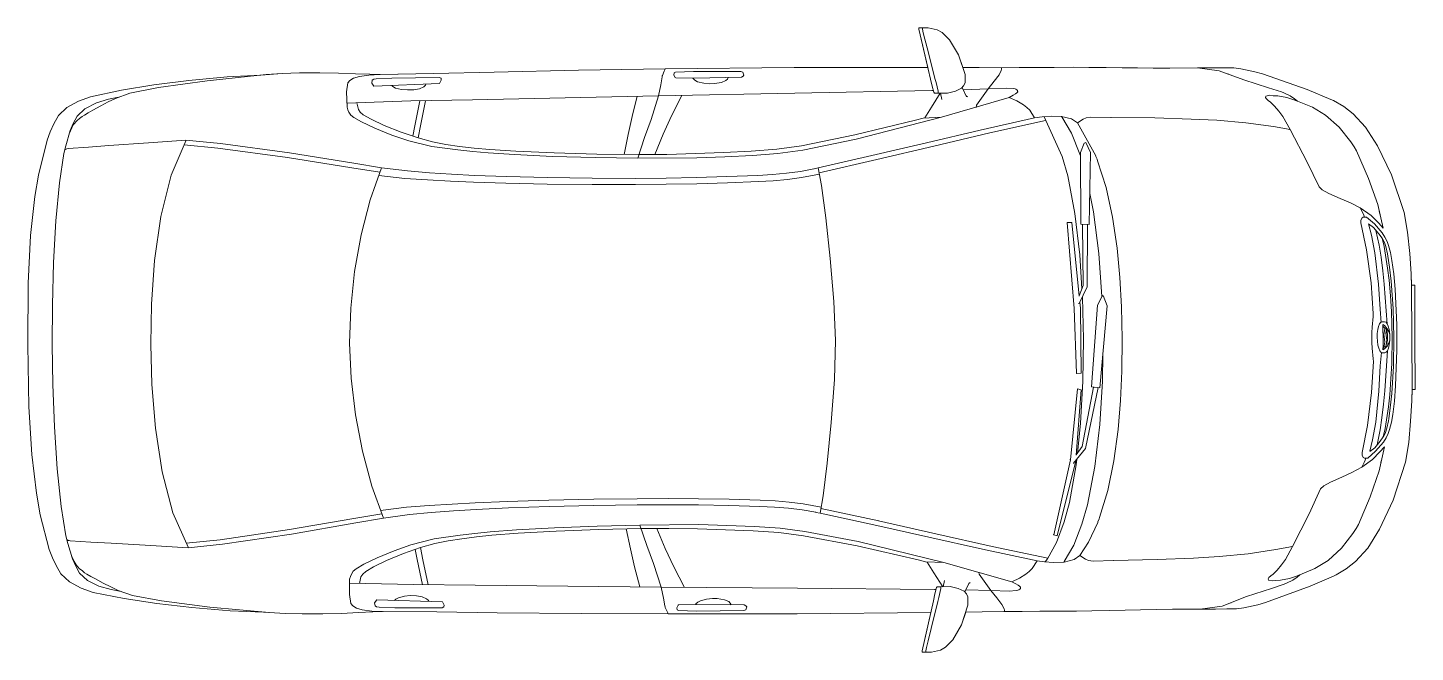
# Model space of a CAD drawing. Header units: millimetres. Extents: x 15176 to 113240, y 14038 to 107702.
# Drawn here: x 15988 to 20364, y 65998 to 67966 of the extents above; entities that cross this region are included whole.
import ezdxf

# ---------------------------------------------------------------- set-up
doc = ezdxf.new("R2010")
doc.units = ezdxf.units.MM

# ---------------------------------------------------------------- blocks, each defined once
blk = doc.blocks.new('car1')
at = {"color": 0, "linetype": 'Continuous', "lineweight": 0}
for p, q in [((2.4459, 3.3701), (2.3711, 3.3401)), ((2.4543, 3.3733), (2.4459, 3.3701)), ((2.4543, 3.3733), (2.4906, 3.383)), ((2.4906, 3.383), (2.5275, 3.3878)), ((2.5275, 3.3878), (2.5848, 3.3853)), ((2.5848, 3.3853), (2.6534, 3.3693)), ((2.3711, 3.3401), (2.2359, 3.2763)), ((2.5262, 3.3264), (2.4693, 3.3231)), ((2.5845, 3.3195), (2.5262, 3.3264)), ((2.6534, 3.3693), (2.7486, 3.3361)), ((2.8609, 3.2791), (2.7486, 3.3361)), ((2.3468, 3.2883), (2.3257, 3.2807)), ((2.3433, 3.2768), (2.3607, 3.2857)), ((2.3634, 3.2911), (2.3468, 3.2883)), ((2.3607, 3.2857), (2.3744, 3.2924)), ((2.3744, 3.2924), (2.3634, 3.2911)), ((2.4219, 3.3117), (2.3744, 3.2924)), ((2.4693, 3.3231), (2.4219, 3.3117)), ((2.5845, 3.3195), (2.6036, 3.3156)), ((2.6036, 3.3156), (2.6166, 3.3119)), ((2.6166, 3.3119), (2.7055, 3.2769)), ((2.1581, 3.2254), (2.176, 3.2395)), ((2.2143, 3.2641), (2.176, 3.2395)), ((2.2075, 3.2207), (2.2807, 3.2583)), ((2.2359, 3.2763), (2.2143, 3.2641)), ((2.3181, 3.2772), (2.2807, 3.2583)), ((2.2929, 3.2336), (2.2989, 3.2432)), ((2.2989, 3.2432), (2.3084, 3.251)), ((2.3084, 3.251), (2.319, 3.2603)), ((2.3257, 3.2807), (2.3181, 3.2772)), ((2.319, 3.2603), (2.3433, 3.2768)), ((2.7055, 3.2769), (2.7833, 3.239)), ((2.8485, 3.1976), (2.7833, 3.239)), ((2.9125, 3.2429), (2.8609, 3.2791)), ((2.9644, 3.1997), (2.9125, 3.2429)), ((2.1104, 3.1786), (2.1358, 3.2038)), ((2.132, 3.1869), (2.2075, 3.2207)), ((2.1358, 3.2038), (2.1581, 3.2254)), ((2.1586, 3.1988), (2.1593, 3.1995)), ((2.295, 3.2298), (2.2929, 3.2336)), ((2.2989, 3.2283), (2.295, 3.2298)), ((2.3071, 3.229), (2.2989, 3.2283)), ((2.3165, 3.2302), (2.3071, 3.229)), ((2.3345, 3.2301), (2.3165, 3.2302)), ((2.3556, 3.2286), (2.3345, 3.2301)), ((2.3764, 3.2255), (2.3556, 3.2286)), ((2.4218, 3.2127), (2.3764, 3.2255)), ((2.3777, 3.1821), (2.4218, 3.2127)), ((2.4218, 3.2127), (2.4197, 3.2112)), ((2.5318, 3.1775), (2.4218, 3.2127)), ((2.7936, 3.1993), (2.7524, 3.1923)), ((2.8275, 3.1989), (2.7936, 3.1993)), ((2.8026, 3.2268), (2.8059, 3.2249)), ((2.8059, 3.2249), (2.8098, 3.2222)), ((2.8485, 3.1976), (2.8275, 3.1989)), ((3.0122, 3.1573), (2.9644, 3.1997)), ((2.0767, 3.1448), (2.132, 3.1869)), ((2.0767, 3.1448), (2.1104, 3.1786)), ((2.3068, 3.1293), (2.3777, 3.1822)), ((2.6131, 3.148), (2.5318, 3.1775)), ((2.6501, 3.155), (2.6263, 3.1487)), ((2.6859, 3.1694), (2.6501, 3.155)), ((2.7187, 3.1822), (2.6859, 3.1694)), ((2.7524, 3.1923), (2.7187, 3.1822)), ((2.7687, 3.1873), (2.7524, 3.1923)), ((2.7763, 3.1846), (2.7687, 3.1873)), ((2.7822, 3.1813), (2.7763, 3.1846)), ((2.7791, 3.1782), (2.7781, 3.174)), ((2.7781, 3.174), (2.7805, 3.1668)), ((2.7864, 3.1853), (2.7791, 3.1782)), ((2.7805, 3.1668), (2.7863, 3.1607)), ((2.7863, 3.1607), (2.8588, 3.1127)), ((2.8195, 3.1878), (2.7864, 3.1853)), ((2.8252, 3.1782), (2.8062, 3.1754)), ((2.8377, 3.1563), (2.8062, 3.1752)), ((2.8194, 3.1878), (2.8566, 3.1853)), ((2.8517, 3.1754), (2.8252, 3.1782)), ((2.8772, 3.1504), (2.837, 3.1769)), ((2.8843, 3.1243), (2.8377, 3.1563)), ((2.8517, 3.1754), (2.8683, 3.1735)), ((2.8566, 3.1853), (2.8725, 3.1815)), ((2.8913, 3.1586), (2.8683, 3.1735)), ((2.8688, 3.1733), (2.8833, 3.1683)), ((2.8725, 3.1815), (2.887, 3.1765)), ((2.8833, 3.1683), (2.8956, 3.1626)), ((2.887, 3.1765), (2.8993, 3.1709)), ((2.9468, 3.1183), (2.8913, 3.1586)), ((2.8956, 3.1626), (2.9154, 3.1498)), ((2.8993, 3.1709), (2.9189, 3.1593)), ((2.9189, 3.1593), (2.9395, 3.1453)), ((3.0417, 3.1295), (3.0122, 3.1573)), ((2.0151, 3.0829), (2.0767, 3.1448)), ((2.2363, 3.0706), (2.3068, 3.1293)), ((2.3068, 3.1293), (2.2364, 3.0706)), ((2.6263, 3.1487), (2.6131, 3.148)), ((2.8588, 3.1127), (2.9421, 3.0486)), ((2.9081, 3.128), (2.8772, 3.1504)), ((2.9615, 3.0621), (2.8843, 3.1243)), ((2.9423, 3.1015), (2.9081, 3.128)), ((2.9208, 3.1462), (2.9154, 3.1498)), ((2.9208, 3.1462), (2.9491, 3.1245)), ((2.9395, 3.1453), (2.9733, 3.1195)), ((2.9768, 3.0944), (2.9468, 3.1183)), ((2.9837, 3.0964), (2.9491, 3.1245)), ((2.9733, 3.1195), (3.0103, 3.0876)), ((3.0451, 3.1396), (3.0383, 3.1329)), ((3.0383, 3.1329), (3.155, 3.0162)), ((3.0454, 3.1399), (3.0384, 3.1328)), ((3.1615, 3.0238), (3.0454, 3.1399)), ((1.9779, 3.0465), (2.0151, 3.0829)), ((2.1759, 3.0162), (2.2364, 3.0706)), ((2.9754, 3.0747), (2.9423, 3.1015)), ((3.0704, 2.9915), (2.9754, 3.0747)), ((3.0149, 3.0622), (2.9768, 3.0944)), ((2.9837, 3.0964), (3.0489, 3.0397)), ((3.0928, 3.0117), (3.0103, 3.0876)), ((1.9424, 3.0118), (1.9779, 3.0465)), ((1.9779, 3.0465), (1.9425, 3.0118)), ((2.9421, 3.0486), (3.0151, 2.9847)), ((3.0211, 3.009), (2.9615, 3.0621)), ((3.0512, 3.0298), (3.0149, 3.0622)), ((3.1142, 2.9765), (3.0489, 3.0397)), ((3.1108, 2.9731), (3.0512, 3.0298)), ((3.0801, 3.0236), (3.0805, 3.0231)), ((3.1615, 3.0238), (3.2776, 2.9078)), ((1.8719, 2.9435), (1.9079, 2.9781)), ((1.9079, 2.9781), (1.9424, 3.0118)), ((1.9425, 3.0118), (1.9079, 2.9781)), ((2.0925, 2.9384), (2.1759, 3.0162)), ((3.0151, 2.9847), (3.0213, 2.9777)), ((3.0531, 2.9821), (3.0211, 3.009)), ((3.0213, 2.9777), (3.0427, 2.9516)), ((3.0542, 2.985), (3.0525, 2.9807)), ((3.0525, 2.9807), (3.0534, 2.9745)), ((3.0542, 2.985), (3.06, 2.9907)), ((3.0642, 2.9924), (3.06, 2.9907)), ((3.0622, 2.9799), (3.0683, 2.9814)), ((3.0733, 2.9694), (3.0622, 2.9799)), ((3.0704, 2.9915), (3.0642, 2.9924)), ((3.0734, 2.9762), (3.0658, 2.9765)), ((3.0683, 2.9814), (3.0815, 2.9807)), ((3.0782, 2.9883), (3.0704, 2.9915)), ((3.0761, 2.9794), (3.0732, 2.9766)), ((3.0732, 2.9766), (3.0745, 2.9739)), ((3.0761, 2.9794), (3.0929, 2.9666)), ((3.0782, 2.9883), (3.0871, 2.9829)), ((3.0815, 2.9807), (3.0908, 2.9781)), ((3.0852, 2.9771), (3.0837, 2.9739)), ((3.0908, 2.9781), (3.0852, 2.9771)), ((3.0871, 2.9829), (3.0994, 2.9731)), ((3.0908, 2.9781), (3.0994, 2.9731)), ((3.1209, 2.9832), (3.0928, 3.0117)), ((3.1142, 2.9765), (3.1774, 2.9113)), ((3.1208, 2.9832), (3.1493, 2.9551)), ((3.2705, 2.9007), (3.1539, 3.0173)), ((1.8325, 2.9055), (1.8719, 2.9435)), ((1.9933, 2.8427), (2.0925, 2.9384)), ((3.0427, 2.9516), (3.0543, 2.9393)), ((3.0534, 2.9745), (3.0566, 2.9667)), ((3.0543, 2.9393), (3.0662, 2.9274)), ((3.0566, 2.9667), (3.062, 2.9578)), ((3.062, 2.9578), (3.0693, 2.9482)), ((3.0693, 2.9482), (3.0777, 2.939)), ((3.0908, 2.952), (3.0733, 2.9694)), ((3.0745, 2.9739), (3.0842, 2.9663)), ((3.0777, 2.939), (3.087, 2.9306)), ((3.0824, 2.9745), (3.0948, 2.9679)), ((3.0842, 2.9663), (3.0983, 2.9476)), ((3.0886, 2.9725), (3.0847, 2.9733)), ((3.0948, 2.9679), (3.0886, 2.9725)), ((3.1081, 2.9346), (3.0908, 2.952)), ((3.0929, 2.9666), (3.1063, 2.9491)), ((3.0948, 2.9679), (3.0948, 2.9679)), ((3.101, 2.9622), (3.0948, 2.9679)), ((3.0983, 2.9476), (3.1135, 2.9376)), ((3.0994, 2.9731), (3.1119, 2.9607)), ((3.1066, 2.956), (3.101, 2.9622)), ((3.1063, 2.9491), (3.1148, 2.9432)), ((3.1066, 2.956), (3.1066, 2.956)), ((3.1066, 2.956), (3.1128, 2.9445)), ((3.1113, 2.9498), (3.1066, 2.956)), ((3.1186, 2.9235), (3.1081, 2.9346)), ((3.1108, 2.9731), (3.1675, 2.9135)), ((3.1121, 2.9459), (3.1113, 2.9498)), ((3.1119, 2.9607), (3.1168, 2.9521)), ((3.1119, 2.9607), (3.1217, 2.9484)), ((3.1126, 2.9449), (3.1158, 2.9465)), ((3.1163, 2.9404), (3.1135, 2.9376)), ((3.1148, 2.9432), (3.1163, 2.9404)), ((3.1152, 2.9271), (3.1149, 2.939)), ((3.1158, 2.9465), (3.1168, 2.9521)), ((3.1168, 2.9521), (3.1194, 2.9427)), ((3.1194, 2.9427), (3.1202, 2.9296)), ((3.1217, 2.9484), (3.127, 2.9395)), ((3.1303, 2.9317), (3.127, 2.9395)), ((3.1292, 2.9328), (3.2123, 2.8377)), ((3.1493, 2.9551), (3.2253, 2.8726)), ((3.1612, 2.9424), (3.1608, 2.9429)), ((1.7974, 2.8712), (1.8325, 2.9055)), ((3.0769, 2.9167), (3.0651, 2.9285)), ((3.0893, 2.905), (3.0769, 2.9167)), ((3.087, 2.9306), (3.0965, 2.9233)), ((3.1154, 2.8836), (3.0893, 2.905)), ((3.0965, 2.9233), (3.1054, 2.9179)), ((3.1054, 2.9179), (3.1132, 2.9146)), ((3.1128, 2.9148), (3.1129, 2.9147)), ((3.1132, 2.9146), (3.1195, 2.9138)), ((3.1202, 2.9296), (3.1186, 2.9235)), ((3.1195, 2.9138), (3.1237, 2.9155)), ((3.1198, 2.9154), (3.1467, 2.8834)), ((3.1294, 2.9212), (3.1237, 2.9155)), ((3.1294, 2.9212), (3.1312, 2.9255)), ((3.1312, 2.9255), (3.1303, 2.9317)), ((3.1304, 2.931), (3.1307, 2.931)), ((3.1675, 2.9135), (3.1998, 2.8772)), ((3.234, 2.846), (3.1774, 2.9113)), ((3.2671, 2.9041), (3.2949, 2.8746)), ((3.2776, 2.9078), (3.2704, 2.9007)), ((3.2772, 2.9074), (3.2705, 2.9007)), ((1.7974, 2.8712), (1.7543, 2.8279)), ((3.1224, 2.8774), (3.1154, 2.8836)), ((3.1863, 2.8044), (3.1224, 2.8774)), ((3.1467, 2.8834), (3.1998, 2.8239)), ((3.1998, 2.8772), (3.2321, 2.8392)), ((3.2571, 2.8356), (3.2253, 2.8726)), ((3.234, 2.846), (3.2621, 2.8114)), ((3.2949, 2.8746), (3.3373, 2.8267)), ((1.7543, 2.8279), (1.7163, 2.79)), ((1.9462, 2.7981), (1.9933, 2.8428)), ((1.9923, 2.8418), (1.9933, 2.8427)), ((1.9933, 2.8428), (1.9933, 2.8428)), ((3.2503, 2.7211), (3.1863, 2.8044)), ((3.1998, 2.8239), (3.262, 2.7467)), ((3.2123, 2.8377), (3.2392, 2.8047)), ((3.2321, 2.8392), (3.256, 2.8092)), ((3.2392, 2.8047), (3.2656, 2.7705)), ((3.256, 2.8092), (3.2963, 2.7537)), ((3.283, 2.8018), (3.2571, 2.8356)), ((3.2838, 2.7831), (3.2621, 2.8114)), ((3.2969, 2.7813), (3.283, 2.8018)), ((3.3373, 2.8267), (3.3805, 2.7748)), ((1.7163, 2.79), (1.6769, 2.7506)), ((1.9294, 2.7558), (1.9339, 2.7765)), ((1.9339, 2.7765), (1.9379, 2.7866)), ((1.9379, 2.7866), (1.9462, 2.7981)), ((3.2656, 2.7705), (3.288, 2.7395)), ((3.2838, 2.7831), (3.2875, 2.7778)), ((3.3003, 2.7579), (3.2875, 2.7778)), ((3.3085, 2.7616), (3.2969, 2.7813)), ((3.306, 2.7457), (3.3003, 2.7579)), ((3.3142, 2.7494), (3.3085, 2.7616)), ((3.3805, 2.7748), (3.4168, 2.7232)), ((1.6769, 2.7506), (1.6362, 2.7098)), ((1.8558, 2.712), (1.8798, 2.7349)), ((1.8816, 2.7345), (1.8796, 2.7347)), ((1.8798, 2.7349), (1.9077, 2.7518)), ((1.9391, 2.7196), (1.8816, 2.7345)), ((1.9294, 2.7558), (1.9077, 2.7518)), ((1.9077, 2.7518), (1.9077, 2.7518)), ((1.9294, 2.7558), (1.9294, 2.7558)), ((1.9294, 2.7558), (1.9787, 2.7459)), ((2.0042, 2.6913), (1.9391, 2.7196)), ((1.9787, 2.7459), (2.0435, 2.7224)), ((2.0435, 2.7224), (2.0452, 2.7217)), ((2.0452, 2.7217), (2.0541, 2.7178)), ((2.0541, 2.7178), (2.0586, 2.7157)), ((2.0586, 2.7157), (2.1371, 2.6741)), ((3.2984, 2.6486), (3.2503, 2.7211)), ((3.262, 2.7467), (3.2939, 2.7)), ((3.288, 2.7395), (3.3146, 2.6993)), ((3.2963, 2.7537), (3.3112, 2.7306)), ((3.3109, 2.7311), (3.306, 2.7457)), ((3.313, 2.714), (3.3112, 2.7306)), ((3.313, 2.714), (3.3158, 2.6876)), ((3.3191, 2.7349), (3.3142, 2.7494)), ((3.323, 2.719), (3.3191, 2.7349)), ((3.3255, 2.6818), (3.323, 2.719)), ((3.4168, 2.7232), (3.4738, 2.611)), ((1.5867, 2.6617), (1.6362, 2.7098)), ((1.6373, 2.7103), (1.6362, 2.7098)), ((1.6384, 2.7099), (1.6373, 2.7103)), ((1.6406, 2.7079), (1.6384, 2.7099)), ((1.6424, 2.7037), (1.6406, 2.7079)), ((1.6473, 2.6893), (1.6424, 2.7037)), ((1.6507, 2.664), (1.6473, 2.6893)), ((1.6539, 2.6342), (1.6935, 2.6761)), ((1.6935, 2.6761), (1.7096, 2.6906)), ((1.7096, 2.6906), (1.7141, 2.6937)), ((1.7141, 2.6937), (1.7173, 2.6947)), ((1.7173, 2.6947), (1.721, 2.6955)), ((1.7241, 2.6752), (1.7197, 2.6611)), ((1.7197, 2.6611), (1.7449, 2.671)), ((1.7241, 2.6953), (1.721, 2.6955)), ((1.7233, 2.6953), (1.7241, 2.6953)), ((1.7266, 2.6928), (1.7241, 2.6953)), ((1.7241, 2.6953), (1.7258, 2.6936)), ((1.7267, 2.6836), (1.7241, 2.6752)), ((1.7275, 2.6885), (1.7266, 2.6928)), ((1.7275, 2.6885), (1.7267, 2.6836)), ((1.7279, 2.5235), (1.8227, 2.6716)), ((1.7449, 2.671), (1.768, 2.6764)), ((1.7551, 2.5388), (1.8522, 2.6898)), ((1.768, 2.6764), (1.7815, 2.6778)), ((1.7815, 2.6778), (1.7949, 2.6783)), ((1.7949, 2.6783), (1.8227, 2.6716)), ((1.8227, 2.6716), (1.837, 2.6904)), ((1.8227, 2.6716), (1.8227, 2.6716)), ((1.837, 2.6904), (1.8558, 2.712)), ((1.8502, 2.6903), (1.8382, 2.6918)), ((1.9069, 2.6742), (1.8502, 2.6903)), ((1.9699, 2.646), (1.9069, 2.6742)), ((2.0602, 2.6602), (2.0042, 2.6913)), ((2.1371, 2.6741), (2.2168, 2.6223)), ((3.2939, 2.7), (3.3128, 2.6685)), ((3.3158, 2.6876), (3.3131, 2.6685)), ((3.3255, 2.6818), (3.323, 2.6487)), ((3.3353, 2.7108), (3.3366, 2.6899)), ((3.3353, 2.7108), (3.3767, 2.6457)), ((3.3366, 2.6899), (3.337, 2.6559)), ((3.3625, 2.6682), (3.3599, 2.6721)), ((1.3839, 2.6374), (1.3716, 2.6244)), ((1.4091, 2.653), (1.3839, 2.6374)), ((1.4263, 2.6578), (1.4091, 2.653)), ((1.459, 2.6578), (1.4263, 2.6578)), ((1.5121, 2.6439), (1.459, 2.6578)), ((1.5706, 2.6147), (1.5121, 2.6439)), ((1.5867, 2.6617), (1.5498, 2.6251)), ((1.5998, 2.5761), (1.6539, 2.6342)), ((1.6124, 2.467), (1.7197, 2.6611)), ((1.6539, 2.6342), (1.6507, 2.664)), ((1.6646, 2.5713), (1.6539, 2.6342)), ((1.9175, 2.6513), (1.9178, 2.6519)), ((1.9175, 2.6513), (1.9186, 2.6506)), ((1.9235, 2.6618), (1.9178, 2.6519)), ((1.9178, 2.6519), (2.1234, 2.5224)), ((2.1328, 2.5369), (1.9235, 2.6618)), ((2.0256, 2.6152), (1.9699, 2.646)), ((2.1624, 2.5919), (2.0602, 2.6602)), ((3.3045, 2.6429), (3.2984, 2.6486)), ((3.3117, 2.6405), (3.3045, 2.6429)), ((3.3159, 2.6414), (3.3117, 2.6405)), ((3.323, 2.6487), (3.3159, 2.6414)), ((3.3189, 2.6445), (3.3223, 2.6387)), ((3.3223, 2.6387), (3.3249, 2.631)), ((3.3249, 2.631), (3.33, 2.6147)), ((3.337, 2.6559), (3.33, 2.6147)), ((3.3644, 2.6649), (3.3625, 2.6682)), ((3.4146, 2.5678), (3.3767, 2.6457)), ((1.3635, 2.6163), (1.3716, 2.6244)), ((1.3663, 2.6134), (1.3635, 2.6163)), ((1.3663, 2.6134), (1.5033, 2.5278)), ((1.3716, 2.6244), (1.3742, 2.6217)), ((1.3742, 2.6217), (1.3838, 2.6155)), ((1.3838, 2.6155), (1.4019, 2.6052)), ((1.4019, 2.6052), (1.4362, 2.5845)), ((1.4362, 2.5845), (1.5119, 2.5392)), ((1.5891, 2.5961), (1.5706, 2.6147)), ((1.5925, 2.586), (1.5891, 2.5961)), ((1.5928, 2.5756), (1.5925, 2.586)), ((2.1249, 2.5469), (2.0256, 2.6152)), ((2.2672, 2.5101), (2.1624, 2.5919)), ((2.2168, 2.6223), (2.2962, 2.5625)), ((3.33, 2.6147), (3.3199, 2.581)), ((3.507, 2.5157), (3.4738, 2.611)), ((1.4717, 2.5475), (1.1718, 2.2509)), ((1.5119, 2.5392), (1.5233, 2.5324)), ((1.5721, 2.5337), (1.586, 2.5557)), ((1.586, 2.5557), (1.5928, 2.5756)), ((1.6232, 2.5681), (1.5927, 2.5786)), ((1.626, 2.5701), (1.6205, 2.569)), ((1.6586, 2.3849), (1.7551, 2.5388)), ((1.6646, 2.5713), (1.6685, 2.5659)), ((2.1389, 2.5357), (2.1249, 2.5469)), ((2.2962, 2.5625), (2.3671, 2.5033)), ((3.307, 2.5482), (3.2927, 2.5124)), ((3.3199, 2.581), (3.307, 2.5482)), ((3.4495, 2.4789), (3.4146, 2.5678)), ((1.2297, 2.1952), (1.531, 2.505)), ((1.5033, 2.5278), (1.5223, 2.5161)), ((1.5223, 2.5161), (1.5399, 2.5057)), ((1.5233, 2.5324), (1.547, 2.5173)), ((1.531, 2.505), (1.5347, 2.5087)), ((1.5399, 2.5057), (1.5432, 2.505)), ((1.5432, 2.505), (1.5513, 2.5131)), ((1.547, 2.5173), (1.5513, 2.5131)), ((1.5513, 2.5131), (1.5721, 2.5337)), ((1.5673, 2.4671), (1.5556, 2.5174)), ((1.5733, 2.5072), (1.557, 2.5188)), ((1.6355, 2.3766), (1.7279, 2.5235)), ((2.1222, 2.5372), (2.1219, 2.5367)), ((2.1222, 2.5372), (2.1817, 2.5319)), ((2.1222, 2.5205), (2.1234, 2.5224)), ((2.1234, 2.5224), (2.2975, 2.3816)), ((2.1324, 2.5363), (2.1328, 2.5369)), ((2.1337, 2.5362), (2.1328, 2.5369)), ((2.3032, 2.3915), (2.1461, 2.5256)), ((2.1469, 2.5249), (2.1784, 2.5196)), ((2.2268, 2.4654), (2.1539, 2.5237)), ((2.1784, 2.5196), (2.3369, 2.4131)), ((2.1817, 2.5319), (2.3466, 2.425)), ((2.3698, 2.4205), (2.2672, 2.5101)), ((2.3671, 2.5033), (2.4358, 2.4412)), ((3.2927, 2.5124), (3.2864, 2.4886)), ((3.523, 2.4471), (3.507, 2.5157)), ((1.6124, 2.467), (1.4694, 2.2281)), ((1.5765, 2.4282), (1.5673, 2.4671)), ((1.6124, 2.467), (1.5731, 2.4238)), ((2.3272, 2.3762), (2.2268, 2.4654)), ((3.2864, 2.4886), (3.2857, 2.4755)), ((3.2857, 2.4755), (3.3151, 2.3942)), ((3.4532, 2.4659), (3.4495, 2.4789)), ((3.4572, 2.4468), (3.4532, 2.4659)), ((1.5731, 2.4238), (1.5608, 2.403)), ((1.5768, 2.4279), (1.5765, 2.4282)), ((2.3497, 2.4287), (2.3333, 2.4087)), ((2.3333, 2.4087), (2.5294, 2.2405)), ((2.3497, 2.4287), (2.5493, 2.2642)), ((2.4324, 2.3606), (2.3698, 2.4205)), ((2.4358, 2.4412), (2.5085, 2.3708)), ((3.4572, 2.4468), (3.4641, 2.3885)), ((3.5254, 2.3898), (3.523, 2.4471)), ((1.5608, 2.403), (1.4569, 2.235)), ((1.541, 2.2261), (1.6355, 2.3766)), ((1.5608, 2.2282), (1.6587, 2.3849)), ((2.2975, 2.3816), (2.3032, 2.3915)), ((2.4222, 2.2845), (2.3272, 2.3762)), ((2.5085, 2.3708), (2.5789, 2.2981)), ((3.3151, 2.3942), (3.3503, 2.2841)), ((3.4641, 2.3885), (3.4607, 2.3317)), ((3.5206, 2.3529), (3.5254, 2.3898)), ((2.3302, 2.3444), (2.3307, 2.3452)), ((2.3302, 2.3444), (2.4697, 2.1957)), ((2.3412, 2.3552), (2.3307, 2.3452)), ((2.4849, 2.2094), (2.3412, 2.3552)), ((3.4607, 2.3317), (3.4494, 2.2842)), ((3.511, 2.3166), (3.5206, 2.3529)), ((2.5138, 2.1895), (2.4222, 2.2845)), ((2.5789, 2.2981), (2.641, 2.2294)), ((3.3198, 2.24), (3.3503, 2.2841)), ((3.3503, 2.2841), (3.3488, 2.2821)), ((3.3503, 2.2841), (3.3632, 2.2387)), ((3.4494, 2.2842), (3.43, 2.2368)), ((3.5077, 2.3082), (3.4778, 2.2334)), ((3.511, 2.3166), (3.5077, 2.3082)), ((1.1718, 2.2509), (0.8859, 1.9624)), ((1.4569, 2.235), (1.3614, 2.0925)), ((2.5294, 2.2405), (2.5604, 2.231)), ((2.5493, 2.2642), (2.5635, 2.232)), ((2.6477, 2.1295), (2.5586, 2.2316)), ((2.5604, 2.231), (2.5635, 2.232)), ((3.267, 2.1691), (3.3198, 2.24)), ((3.3632, 2.2387), (3.3663, 2.218)), ((3.4778, 2.2334), (3.414, 2.0982)), ((3.4234, 2.223), (3.43, 2.2368)), ((3.43, 2.2368), (3.4287, 2.2257)), ((0.9306, 1.8875), (1.2297, 2.1952)), ((1.4694, 2.2281), (1.3738, 2.0856)), ((1.4483, 2.08), (1.541, 2.2261)), ((1.461, 2.071), (1.5608, 2.2283)), ((2.4697, 2.1957), (2.6474, 1.9898)), ((2.4974, 2.1943), (2.4849, 2.2094)), ((2.4928, 2.1959), (2.4914, 2.1947)), ((2.4928, 2.1959), (2.5478, 2.1767)), ((2.5151, 2.1881), (2.5138, 2.1895)), ((2.641, 2.2294), (2.7002, 2.1585)), ((3.3663, 2.218), (3.3678, 2.1968)), ((3.3678, 2.1968), (3.3679, 2.1788)), ((3.3979, 2.1813), (3.4144, 2.2057)), ((3.4144, 2.2057), (3.4234, 2.223)), ((3.4184, 2.188), (3.4149, 2.1805)), ((3.426, 2.2091), (3.4184, 2.188)), ((3.4287, 2.2257), (3.426, 2.2091)), ((2.6579, 1.9998), (2.5094, 2.1797)), ((2.51, 2.179), (2.5416, 2.1652)), ((2.6031, 2.0891), (2.5316, 2.1696)), ((2.5416, 2.1652), (2.6776, 2.0284)), ((2.5478, 2.1767), (2.6881, 2.0398)), ((2.7002, 2.1585), (2.76, 2.0791)), ((3.2082, 2.0987), (3.267, 2.1691)), ((3.267, 2.1691), (3.2082, 2.0987)), ((3.3666, 2.1695), (3.366, 2.1612)), ((3.366, 2.1612), (3.3674, 2.1574)), ((3.3679, 2.1788), (3.3666, 2.1695)), ((3.3674, 2.1574), (3.3712, 2.1553)), ((3.3712, 2.1553), (3.3808, 2.1612)), ((3.3808, 2.1612), (3.3886, 2.1708)), ((3.3886, 2.1708), (3.3979, 2.1813)), ((3.4149, 2.1805), (3.3959, 2.143)), ((0.9547, 2.0194), (1.0612, 2.1241)), ((0.9705, 2.0054), (1.0746, 2.1128)), ((1.0612, 2.1241), (1.0673, 2.1271)), ((1.0673, 2.1271), (1.076, 2.1223)), ((1.0746, 2.1128), (1.0763, 2.1188)), ((1.0763, 2.1188), (1.076, 2.1223)), ((2.7296, 2.0247), (2.6477, 2.1295)), ((3.3583, 2.0699), (3.3959, 2.143)), ((1.029, 2.0386), (1.0424, 2.0568)), ((1.0424, 2.0568), (1.0475, 2.0707)), ((1.0477, 2.0776), (1.0456, 2.0829)), ((1.0475, 2.0707), (1.0477, 2.0776)), ((1.3614, 2.0925), (1.3135, 2.0298)), ((1.3738, 2.0856), (1.326, 2.0229)), ((1.4161, 2.0323), (1.4406, 2.068)), ((1.4317, 2.0211), (1.4643, 2.0686)), ((1.4408, 2.0685), (1.4406, 2.0678)), ((1.4483, 2.08), (1.4408, 2.0685)), ((1.4483, 2.08), (1.4941, 2.0476)), ((2.6846, 1.9872), (2.6031, 2.0891)), ((2.76, 2.0791), (2.8118, 1.9995)), ((3.1538, 2.0383), (3.2082, 2.0987)), ((3.3246, 1.9943), (3.3583, 2.0699)), ((3.4017, 2.0766), (3.3772, 2.0383)), ((3.414, 2.0982), (3.4017, 2.0766)), ((0.9162, 1.978), (0.9547, 2.0194)), ((0.987, 2.0054), (1.0039, 2.0154)), ((1.0039, 2.0154), (1.018, 2.0274)), ((1.018, 2.0274), (1.029, 2.0386)), ((1.3135, 2.0298), (1.2604, 1.9686)), ((1.326, 2.0229), (1.2729, 1.9617)), ((1.3893, 1.9978), (1.4161, 2.0323)), ((1.4047, 1.9859), (1.4317, 2.0211)), ((1.4941, 2.0476), (1.5756, 1.9849)), ((2.6915, 2.0435), (2.6735, 2.024)), ((2.6735, 2.024), (2.8337, 1.8642)), ((2.6915, 2.0435), (2.8556, 1.8867)), ((2.7622, 1.9759), (2.7296, 2.0247)), ((3.0761, 1.9548), (3.1538, 2.0383)), ((3.3365, 2.0209), (3.3371, 2.0217)), ((3.3414, 1.9981), (3.363, 2.0204)), ((3.363, 2.0204), (3.3772, 2.0383)), ((0.9144, 1.9733), (0.9162, 1.978)), ((0.9144, 1.9733), (0.9188, 1.9676)), ((0.9289, 1.9657), (0.9705, 2.0054)), ((0.9681, 2.0031), (0.9698, 2.0025)), ((0.9698, 2.0025), (0.9777, 2.0027)), ((0.9777, 2.0027), (0.987, 2.0054)), ((1.3605, 1.964), (1.3893, 1.9978)), ((1.3757, 1.9515), (1.4047, 1.9859)), ((1.5756, 1.9849), (1.6762, 1.9036)), ((2.6474, 1.9898), (2.6579, 1.9998)), ((2.7529, 1.8879), (2.6846, 1.9872)), ((2.8118, 1.9995), (2.8534, 1.9209)), ((3.2824, 1.9391), (3.3246, 1.9943)), ((3.2824, 1.9391), (3.3162, 1.9728)), ((3.3162, 1.9728), (3.3414, 1.9981)), ((0.6943, 1.7674), (0.8859, 1.9624)), ((0.8859, 1.9624), (0.8873, 1.9595)), ((0.8873, 1.9595), (0.8888, 1.9547)), ((0.8888, 1.9547), (0.8938, 1.9415)), ((0.8938, 1.9415), (0.8947, 1.9398)), ((0.8947, 1.9398), (0.8964, 1.9372)), ((0.8964, 1.9372), (0.9105, 1.9169)), ((0.9188, 1.9676), (0.9274, 1.9651)), ((0.9274, 1.9651), (0.9289, 1.9657)), ((0.9816, 1.94), (1.0039, 1.8711)), ((1.2604, 1.9686), (1.2017, 1.9043)), ((1.2729, 1.9617), (1.2142, 1.8974)), ((1.2629, 1.8579), (1.3296, 1.9297)), ((1.3296, 1.9297), (1.3606, 1.964)), ((1.3446, 1.9169), (1.3757, 1.9515)), ((2.9804, 1.8556), (3.0761, 1.9548)), ((3.2206, 1.8774), (3.2824, 1.9391)), ((0.9306, 1.8875), (0.7254, 1.6757)), ((0.9105, 1.9169), (0.9306, 1.8875)), ((0.9663, 1.8182), (0.9306, 1.8875)), ((1.2017, 1.9043), (1.1414, 1.8398)), ((1.2142, 1.8974), (1.1538, 1.8329)), ((1.2777, 1.845), (1.3446, 1.9169)), ((1.6762, 1.9036), (1.7796, 1.8153)), ((2.7837, 1.8322), (2.7529, 1.8879)), ((2.8534, 1.9209), (2.8555, 1.9165)), ((2.8555, 1.9165), (2.8594, 1.9076)), ((2.8556, 1.8867), (2.8679, 1.8539)), ((2.8594, 1.9076), (2.86, 1.9058)), ((2.86, 1.9058), (2.8934, 1.7917)), ((0.8831, 1.8385), (0.9171, 1.7822)), ((1.0039, 1.8711), (1.0257, 1.8112)), ((1.1414, 1.8398), (1.0789, 1.7748)), ((1.1968, 1.7884), (1.263, 1.8579)), ((1.2111, 1.7752), (1.2777, 1.845)), ((2.829, 1.8665), (2.826, 1.8719)), ((2.8573, 1.8014), (2.829, 1.8665)), ((2.8337, 1.8642), (2.8633, 1.8521)), ((2.8633, 1.8521), (2.8679, 1.8539)), ((2.9357, 1.8085), (2.9804, 1.8557)), ((2.9794, 1.8546), (2.9804, 1.8556)), ((2.9804, 1.8557), (2.9804, 1.8557)), ((3.1842, 1.8403), (3.1494, 1.8048)), ((3.1495, 1.8048), (3.1842, 1.8403)), ((3.1842, 1.8403), (3.2206, 1.8774)), ((0.9625, 1.827), (0.9626, 1.8271)), ((0.9917, 1.7628), (0.9663, 1.8182)), ((1.1538, 1.8329), (1.0221, 1.7019)), ((1.0257, 1.8112), (1.0517, 1.7474)), ((1.7796, 1.8153), (1.8693, 1.7316)), ((2.8328, 1.7036), (2.7837, 1.8322)), ((2.8722, 1.7439), (2.8573, 1.8014)), ((2.8934, 1.7917), (2.9141, 1.7962)), ((2.9141, 1.7962), (2.9242, 1.8003)), ((2.9242, 1.8003), (2.9357, 1.8085)), ((3.1157, 1.7702), (3.1495, 1.8048)), ((3.1494, 1.8048), (3.1157, 1.7702)), ((0.5095, 1.5763), (0.6943, 1.7674)), ((0.9171, 1.7822), (0.948, 1.7329)), ((1.0221, 1.7019), (0.9917, 1.7628)), ((1.0789, 1.7748), (1.0169, 1.7122)), ((1.13, 1.7199), (1.1968, 1.7884)), ((1.1438, 1.7064), (1.2111, 1.7752)), ((2.8726, 1.7421), (2.8894, 1.77)), ((2.8934, 1.7917), (2.8894, 1.77)), ((2.8894, 1.77), (2.8894, 1.77)), ((2.8935, 1.7917), (2.8934, 1.7917)), ((3.0811, 1.7342), (3.1157, 1.7702)), ((1.017, 1.7121), (0.9211, 1.6194)), ((0.948, 1.7329), (0.9833, 1.6796)), ((1.0615, 1.6511), (1.13, 1.7199)), ((1.953, 1.642), (1.8693, 1.7316)), ((2.6765, 1.6175), (2.8284, 1.7151)), ((2.828, 1.6994), (2.8496, 1.7181)), ((2.8496, 1.7181), (2.8726, 1.7421)), ((2.8721, 1.7439), (2.8724, 1.7419)), ((3.0432, 1.6949), (3.0811, 1.7342)), ((0.7254, 1.6757), (0.5224, 1.4661)), ((1.0221, 1.7019), (0.9252, 1.6082)), ((1.0751, 1.6374), (1.1438, 1.7064)), ((2.6612, 1.5902), (2.8093, 1.685)), ((2.8093, 1.685), (2.828, 1.6994)), ((2.8093, 1.685), (2.8093, 1.685)), ((2.8159, 1.6572), (2.8093, 1.685)), ((2.8293, 1.7007), (2.8291, 1.7004)), ((3.0088, 1.6598), (3.0432, 1.6949)), ((0.9211, 1.6194), (0.8227, 1.5277)), ((0.9642, 1.5555), (1.0615, 1.6511)), ((0.9777, 1.5413), (1.0751, 1.6375)), ((2.0413, 1.5385), (1.953, 1.642)), ((2.8087, 1.6072), (2.8141, 1.6303)), ((2.8141, 1.6303), (2.8154, 1.6439)), ((2.8154, 1.6439), (2.8159, 1.6572)), ((3.0088, 1.6598), (2.9656, 1.6166)), ((0.3775, 1.4386), (0.5095, 1.5763)), ((0.9252, 1.6082), (0.8269, 1.5165)), ((2.5143, 1.4979), (2.6612, 1.5902)), ((2.5225, 1.521), (2.6765, 1.6175)), ((2.6046, 1.4748), (2.7987, 1.5821)), ((2.7987, 1.5821), (2.8087, 1.6072)), ((2.8128, 1.5864), (2.7987, 1.5821)), ((2.8212, 1.589), (2.8129, 1.5864)), ((2.8262, 1.5899), (2.8212, 1.589)), ((2.8262, 1.5899), (2.8305, 1.589)), ((2.8282, 1.5719), (2.8314, 1.5764)), ((2.8305, 1.589), (2.8329, 1.5865)), ((2.8329, 1.5865), (2.8313, 1.5881)), ((2.8314, 1.5764), (2.8324, 1.5796)), ((2.8324, 1.5796), (2.8331, 1.5833)), ((2.8329, 1.5865), (2.8331, 1.5833)), ((2.833, 1.5856), (2.8329, 1.5865)), ((2.9277, 1.5786), (2.8882, 1.5392)), ((2.9656, 1.6166), (2.9277, 1.5786)), ((0.8628, 1.4578), (0.9642, 1.5555)), ((0.876, 1.4426), (0.9777, 1.5413)), ((2.1226, 1.4379), (2.0413, 1.5385)), ((2.7719, 1.5163), (2.8138, 1.5558)), ((2.8138, 1.5558), (2.8282, 1.5719)), ((2.8882, 1.5392), (2.8475, 1.4985)), ((0.8227, 1.5277), (0.7334, 1.4469)), ((0.8269, 1.5165), (0.7376, 1.4357)), ((2.3638, 1.4034), (2.5143, 1.4979)), ((2.3659, 1.4231), (2.5226, 1.521)), ((2.7089, 1.5269), (2.7036, 1.5309)), ((2.7078, 1.4883), (2.7067, 1.4828)), ((2.7089, 1.5269), (2.7719, 1.5163)), ((2.7138, 1.4622), (2.7719, 1.5163)), ((2.7719, 1.5163), (2.8016, 1.5131)), ((2.7993, 1.4491), (2.8475, 1.4985)), ((2.8016, 1.5131), (2.8269, 1.5097)), ((2.8269, 1.5097), (2.8413, 1.5047)), ((2.8413, 1.5047), (2.8455, 1.503)), ((2.8455, 1.503), (2.8475, 1.5007)), ((2.8475, 1.5007), (2.848, 1.4996)), ((2.848, 1.4996), (2.8475, 1.4985)), ((0.5224, 1.4661), (0.3868, 1.3266)), ((0.3981, 1.4414), (0.404, 1.4441)), ((0.4081, 1.4404), (0.404, 1.4441)), ((0.7334, 1.4469), (0.6709, 1.3926)), ((0.7689, 1.3692), (0.8628, 1.4578)), ((2.6046, 1.4748), (2.3658, 1.3317)), ((2.6046, 1.4748), (2.5615, 1.4355)), ((2.6714, 1.4344), (2.6934, 1.4483)), ((2.6934, 1.4483), (2.7133, 1.4552)), ((2.7057, 1.4855), (2.7162, 1.4551)), ((2.7133, 1.4552), (2.7236, 1.4548)), ((2.7236, 1.4548), (2.7338, 1.4514)), ((2.7338, 1.4514), (2.7524, 1.4329)), ((2.7993, 1.4491), (2.7627, 1.4121)), ((0.3775, 1.4386), (0.2583, 1.3164)), ((0.2709, 1.2777), (0.4125, 1.4291)), ((0.2931, 1.3354), (0.3981, 1.4414)), ((0.4125, 1.4291), (0.4081, 1.4404)), ((0.7376, 1.4357), (0.675, 1.3814)), ((0.7818, 1.3528), (0.876, 1.4426)), ((2.1852, 1.3564), (2.1226, 1.4379)), ((2.2087, 1.3233), (2.3659, 1.4232)), ((2.2177, 1.3106), (2.3638, 1.4034)), ((2.5407, 1.4231), (2.3727, 1.3193)), ((2.5615, 1.4355), (2.5407, 1.4231)), ((2.5655, 1.4392), (2.5659, 1.4389)), ((2.5659, 1.4389), (2.6048, 1.4297)), ((2.6048, 1.4297), (2.6551, 1.418)), ((2.6426, 1.4055), (2.6508, 1.4137)), ((2.6433, 1.4023), (2.6426, 1.4055)), ((2.6537, 1.3846), (2.6433, 1.4023)), ((2.6448, 1.4356), (2.6565, 1.4194)), ((2.6508, 1.4137), (2.6714, 1.4344)), ((2.6549, 1.4094), (2.6508, 1.4137)), ((2.67, 1.3856), (2.6549, 1.4094)), ((2.7524, 1.4329), (2.7815, 1.3745)), ((0.3544, 1.3432), (0.3681, 1.3578)), ((0.3681, 1.3578), (0.3791, 1.3729)), ((0.3791, 1.3729), (0.3842, 1.3868)), ((0.3844, 1.3937), (0.3829, 1.3974)), ((0.3842, 1.3868), (0.3844, 1.3937)), ((0.4188, 1.3596), (0.4634, 1.2922)), ((0.6331, 1.3616), (0.5963, 1.3326)), ((0.6709, 1.3926), (0.6331, 1.3616)), ((0.675, 1.3814), (0.6373, 1.3504)), ((0.694, 1.3006), (0.7689, 1.3692)), ((2.3328, 1.0921), (2.6426, 1.3934)), ((2.6426, 1.3934), (2.6464, 1.397)), ((2.6654, 1.3656), (2.6537, 1.3846)), ((2.751, 1.2286), (2.6654, 1.3656)), ((2.6768, 1.3742), (2.67, 1.3856)), ((2.7221, 1.2986), (2.6768, 1.3742)), ((2.7815, 1.3745), (2.7955, 1.3214)), ((0.2347, 1.2911), (0.2583, 1.3164)), ((0.2354, 1.2954), (0.2594, 1.3174)), ((0.3868, 1.3266), (0.2478, 1.1799)), ((0.2598, 1.2994), (0.2931, 1.3354)), ((0.3092, 1.3187), (0.3144, 1.3188)), ((0.3144, 1.3188), (0.3237, 1.3215)), ((0.3237, 1.3215), (0.3406, 1.3315)), ((0.3406, 1.3315), (0.3544, 1.3432)), ((0.4062, 1.3466), (0.4508, 1.2792)), ((0.6005, 1.3214), (0.5349, 1.2709)), ((0.5963, 1.3326), (0.5612, 1.3067)), ((0.6373, 1.3504), (0.6005, 1.3214)), ((0.7067, 1.2836), (0.7818, 1.3528)), ((2.1587, 1.2941), (2.2063, 1.3267)), ((2.2177, 1.3106), (2.1852, 1.3564)), ((2.3658, 1.3317), (2.2232, 1.2362)), ((2.3727, 1.3193), (2.2301, 1.2237)), ((2.6852, 1.334), (2.3886, 1.0342)), ((2.7955, 1.3214), (2.7954, 1.2887)), ((0.202, 1.2647), (0.2354, 1.2954)), ((0.2167, 1.2673), (0.2347, 1.2911)), ((0.2538, 1.2877), (0.2552, 1.2928)), ((0.2594, 1.2795), (0.2538, 1.2877)), ((0.2552, 1.2928), (0.2598, 1.2994)), ((0.2594, 1.2795), (0.2709, 1.2777)), ((0.4508, 1.2792), (0.469, 1.2522)), ((0.4634, 1.2922), (0.4851, 1.2601)), ((0.5349, 1.2709), (0.4699, 1.2323)), ((0.5257, 1.2832), (0.4848, 1.2599)), ((0.5612, 1.3067), (0.5257, 1.2832)), ((0.6401, 1.2526), (0.694, 1.3006)), ((0.6524, 1.2345), (0.7067, 1.2836)), ((2.1236, 1.267), (2.1587, 1.2941)), ((2.1354, 1.2516), (2.17, 1.2785)), ((2.17, 1.2785), (2.2057, 1.303)), ((2.2062, 1.3031), (2.2055, 1.3029)), ((2.2177, 1.3106), (2.2062, 1.3031)), ((2.7429, 1.2642), (2.7221, 1.2986)), ((2.7907, 1.2715), (2.775, 1.2463)), ((2.7954, 1.2887), (2.7907, 1.2715)), ((0.1198, 1.1876), (0.1622, 1.2283)), ((0.1622, 1.2283), (0.202, 1.2647)), ((0.2042, 1.2371), (0.2075, 1.2503)), ((0.2051, 1.2278), (0.2042, 1.2371)), ((0.2225, 1.204), (0.2051, 1.2278)), ((0.2075, 1.2503), (0.2167, 1.2673)), ((0.4344, 1.2351), (0.3808, 1.2127)), ((0.4699, 1.2323), (0.4195, 1.2075)), ((0.4848, 1.2599), (0.4344, 1.2351)), ((0.5874, 1.2065), (0.6401, 1.2526)), ((0.5988, 1.1861), (0.6524, 1.2345)), ((2.0545, 1.2069), (2.0891, 1.238)), ((2.0891, 1.238), (2.1236, 1.267)), ((2.1016, 1.2229), (2.1354, 1.2517)), ((2.2232, 1.2362), (2.1606, 1.1883)), ((2.7532, 1.2462), (2.7429, 1.2642)), ((2.751, 1.2286), (2.754, 1.2258)), ((2.7594, 1.2366), (2.7532, 1.2462)), ((2.754, 1.2258), (2.7621, 1.234)), ((2.7621, 1.234), (2.7594, 1.2366)), ((2.775, 1.2463), (2.7621, 1.234)), ((0.0744, 1.142), (0.1198, 1.1876)), ((0.2569, 1.1713), (0.2225, 1.204)), ((0.2874, 1.1911), (0.2693, 1.2026)), ((0.2978, 1.1892), (0.2874, 1.1911)), ((0.3101, 1.1901), (0.2978, 1.1892)), ((0.3374, 1.1976), (0.3101, 1.1901)), ((0.3659, 1.1851), (0.3225, 1.1701)), ((0.3808, 1.2127), (0.3374, 1.1976)), ((0.4195, 1.2075), (0.3659, 1.1851)), ((0.5342, 1.1621), (0.5874, 1.2065)), ((0.5447, 1.1395), (0.5988, 1.1861)), ((1.9827, 1.1401), (2.0545, 1.2069)), ((1.9956, 1.1253), (2.0673, 1.1919)), ((2.0673, 1.1919), (2.1016, 1.2229)), ((2.1606, 1.1883), (2.0994, 1.1352)), ((2.2301, 1.2237), (2.1675, 1.1759)), ((0.0744, 1.142), (0.0371, 1.1024)), ((0.2649, 1.1672), (0.2569, 1.1713)), ((0.2725, 1.1635), (0.2649, 1.1672)), ((0.2829, 1.1616), (0.2725, 1.1635)), ((0.2953, 1.1626), (0.2829, 1.1616)), ((0.3225, 1.1701), (0.2953, 1.1626)), ((0.4684, 1.1119), (0.5342, 1.1621)), ((0.4795, 1.0884), (0.5447, 1.1395)), ((1.9129, 1.0734), (1.9827, 1.1401)), ((2.1675, 1.1759), (2.1062, 1.1227)), ((0.0371, 1.1024), (0.0042, 1.0647)), ((0.3966, 1.0602), (0.4684, 1.1119)), ((0.4747, 1.0985), (0.4022, 1.0463)), ((0.5143, 1.0148), (0.4684, 1.1119)), ((1.9261, 1.0591), (1.9956, 1.1253)), ((2.0994, 1.1352), (2.0351, 1.0765)), ((2.1062, 1.1227), (2.042, 1.0641)), ((0.0042, 1.0647), (-0.1152, 0.9197)), ((-0.0072, 1.0509), (-0.0787, 0.9731)), ((0.2295, 0.9411), (0.3966, 1.0602)), ((1.844, 1.0061), (1.9129, 1.0734)), ((1.8575, 0.9923), (1.9261, 1.0591)), ((2.0351, 1.0765), (1.9706, 1.0162)), ((2.042, 1.0641), (1.9775, 1.0037)), ((2.0252, 0.793), (2.3328, 1.0921)), ((-0.0082, 1.0499), (-0.0079, 1.0496)), ((0.4022, 1.0463), (0.2346, 0.9263)), ((0.572, 0.9161), (0.5143, 1.0148)), ((1.9706, 1.0162), (1.8395, 0.8844)), ((2.3886, 1.0342), (2.1, 0.7482)), ((-0.0787, 0.9731), (-0.1563, 0.8801)), ((1.7751, 0.9374), (1.844, 1.0062)), ((1.7887, 0.9238), (1.8576, 0.9923)), ((1.9775, 1.0037), (1.9125, 0.9413)), ((-0.1152, 0.9197), (-0.2089, 0.7968)), ((0.0537, 0.8089), (0.2295, 0.9411)), ((0.2346, 0.9263), (0.0584, 0.7932)), ((1.679, 0.84), (1.7751, 0.9374)), ((1.6931, 0.8265), (1.7888, 0.9239)), ((1.9125, 0.9413), (1.8499, 0.8793)), ((2.143, 0.8329), (2.2505, 0.9369)), ((2.157, 0.817), (2.2618, 0.9236)), ((2.2505, 0.9369), (2.2565, 0.9386)), ((2.2565, 0.9386), (2.2599, 0.9383)), ((2.2648, 0.9296), (2.2599, 0.9383)), ((2.2618, 0.9236), (2.2648, 0.9296)), ((-0.2255, 0.7926), (-0.1563, 0.8801)), ((0.6385, 0.8196), (0.572, 0.9161)), ((1.8395, 0.8844), (1.7459, 0.7876)), ((1.8498, 0.8793), (1.7571, 0.7834)), ((1.8395, 0.8844), (1.9004, 0.8541)), ((1.9489, 0.8881), (1.885, 0.9141)), ((2.0087, 0.8662), (1.9489, 0.8881)), ((2.1531, 0.8663), (2.1651, 0.8804)), ((2.1651, 0.8804), (2.1763, 0.8914)), ((2.1763, 0.8914), (2.1944, 0.9048)), ((2.1944, 0.9048), (2.2084, 0.9098)), ((2.2084, 0.9098), (2.2153, 0.91)), ((2.2153, 0.91), (2.2205, 0.9079)), ((1.5802, 0.7383), (1.679, 0.84)), ((1.8706, 0.8104), (1.8172, 0.8456)), ((1.9004, 0.8541), (1.9559, 0.8286)), ((2.0777, 0.844), (2.0087, 0.8662)), ((2.1034, 0.7912), (2.143, 0.8329)), ((2.1402, 0.8322), (2.1403, 0.84)), ((2.1407, 0.8305), (2.1402, 0.8322)), ((2.1403, 0.84), (2.1431, 0.8493)), ((2.1431, 0.8493), (2.1531, 0.8663)), ((-0.2862, 0.709), (-0.2255, 0.7926)), ((-0.2089, 0.7968), (-0.2612, 0.7204)), ((-0.0307, 0.7395), (0.0537, 0.8089)), ((0.0584, 0.7932), (-0.0244, 0.7251)), ((0.7107, 0.729), (0.6385, 0.8196)), ((1.5954, 0.7251), (1.6931, 0.8265)), ((2.0252, 0.793), (1.8133, 0.5877)), ((1.9198, 0.7794), (1.8706, 0.8104)), ((1.9559, 0.8286), (2.0252, 0.793)), ((1.9647, 0.8249), (1.9647, 0.8249)), ((2.0546, 0.7729), (2.0252, 0.793)), ((2.1028, 0.7898), (2.1034, 0.7912)), ((2.1052, 0.7812), (2.1028, 0.7898)), ((2.1157, 0.7785), (2.157, 0.817)), ((1.7459, 0.7876), (1.6542, 0.6892)), ((1.7571, 0.7834), (1.6654, 0.685)), ((1.9762, 0.7455), (1.9198, 0.7794)), ((2.0749, 0.7588), (2.0546, 0.7729)), ((2.0775, 0.7571), (2.0749, 0.7588)), ((2.0791, 0.7561), (2.0775, 0.7571)), ((2.0924, 0.7512), (2.0791, 0.7561)), ((2.0971, 0.7497), (2.0924, 0.7512)), ((2.1, 0.7482), (2.0971, 0.7497)), ((2.1109, 0.7767), (2.1052, 0.7812)), ((2.1109, 0.7767), (2.1157, 0.7785)), ((-0.2862, 0.709), (-0.3411, 0.6252)), ((-0.2612, 0.7204), (-0.2813, 0.6772)), ((-0.1086, 0.6506), (-0.0307, 0.7395)), ((0.0137, 0.6281), (-0.0302, 0.7399)), ((0.7855, 0.6479), (0.7107, 0.729)), ((1.4905, 0.6442), (1.5802, 0.7384)), ((1.5069, 0.6312), (1.5955, 0.7251)), ((-0.2953, 0.6595), (-0.3142, 0.6243)), ((-0.2771, 0.6862), (-0.2953, 0.6595)), ((-0.2813, 0.6772), (-0.29, 0.6529)), ((1.6542, 0.6892), (1.5734, 0.5999)), ((1.6654, 0.685), (1.5846, 0.5958)), ((-0.3411, 0.6252), (-0.3587, 0.5888)), ((-0.3142, 0.6243), (-0.3273, 0.5862)), ((-0.298, 0.6275), (-0.3061, 0.6008)), ((-0.29, 0.6529), (-0.298, 0.6275)), ((-0.1917, 0.5565), (-0.1086, 0.6506)), ((0.0819, 0.5134), (0.0137, 0.6281)), ((0.7855, 0.6479), (0.8667, 0.573)), ((1.4213, 0.5691), (1.4905, 0.6442)), ((1.4383, 0.5563), (1.5069, 0.6312)), ((-0.3587, 0.5888), (-0.37, 0.5488)), ((-0.3273, 0.5862), (-0.3282, 0.5521)), ((-0.3142, 0.5709), (-0.3162, 0.5623)), ((-0.3107, 0.5844), (-0.3142, 0.5709)), ((-0.3061, 0.6008), (-0.3107, 0.5844)), ((0.8667, 0.573), (0.9573, 0.5008)), ((1.3722, 0.5148), (1.4213, 0.5691)), ((1.5734, 0.5999), (1.5191, 0.5374)), ((1.5846, 0.5958), (1.5303, 0.5332)), ((1.8133, 0.5877), (1.6038, 0.3847)), ((-0.37, 0.5488), (-0.3713, 0.5118)), ((-0.3205, 0.5264), (-0.3282, 0.5521)), ((-0.3205, 0.5264), (-0.3123, 0.5046)), ((-0.3173, 0.5521), (-0.3186, 0.5429)), ((-0.3186, 0.5429), (-0.3175, 0.5258)), ((-0.3175, 0.5258), (-0.314, 0.5142)), ((-0.3162, 0.5623), (-0.3173, 0.5521)), ((-0.2341, 0.5083), (-0.1917, 0.5565)), ((1.3902, 0.5024), (1.4383, 0.5563)), ((1.5191, 0.5374), (1.4881, 0.4996)), ((1.5303, 0.5332), (1.4993, 0.4955)), ((1.714, 0.3718), (1.9051, 0.5566)), ((-0.3713, 0.5118), (-0.3632, 0.4832)), ((-0.3632, 0.4832), (-0.3539, 0.4577)), ((-0.314, 0.5142), (-0.3071, 0.4953)), ((-0.3123, 0.5046), (-0.2879, 0.4609)), ((-0.2765, 0.4597), (-0.2341, 0.5083)), ((0.1653, 0.401), (0.0819, 0.5134)), ((0.9573, 0.5008), (1.0537, 0.4343)), ((1.3238, 0.4611), (1.3722, 0.5148)), ((1.3441, 0.4497), (1.3902, 0.5025)), ((1.4881, 0.4996), (1.4591, 0.4628)), ((1.4993, 0.4955), (1.4703, 0.4587)), ((-0.3539, 0.4577), (-0.3422, 0.4315)), ((-0.2751, 0.439), (-0.2879, 0.4609)), ((-0.2811, 0.4493), (-0.2801, 0.4539)), ((-0.2801, 0.4539), (-0.2788, 0.4566)), ((-0.2788, 0.4566), (-0.2765, 0.4597)), ((-0.2751, 0.439), (-0.2201, 0.3635)), ((1.2771, 0.407), (1.3238, 0.4611)), ((1.2998, 0.3965), (1.3441, 0.4497)), ((1.4591, 0.4628), (1.4086, 0.3972)), ((1.4703, 0.4587), (1.4444, 0.4235)), ((-0.3422, 0.4315), (-0.2846, 0.3345)), ((0.255, 0.2962), (0.1653, 0.401)), ((1.0537, 0.4343), (1.1524, 0.3766)), ((1.226, 0.3419), (1.2772, 0.407)), ((1.2495, 0.3308), (1.2998, 0.3965)), ((1.4086, 0.3972), (1.37, 0.3323)), ((1.4444, 0.4235), (1.4209, 0.3881)), ((-0.2201, 0.3635), (-0.144, 0.2708)), ((1.1524, 0.3766), (1.2495, 0.3308)), ((1.4209, 0.3881), (1.3976, 0.3471)), ((1.6038, 0.3847), (1.4643, 0.2491)), ((-0.2846, 0.3345), (-0.2448, 0.2787)), ((1.2362, 0.3371), (1.1839, 0.2646)), ((1.1979, 0.2589), (1.2495, 0.3308)), ((1.37, 0.3323), (1.3452, 0.2818)), ((1.3976, 0.3471), (1.3728, 0.2967)), ((1.4169, 0.3131), (1.3898, 0.3314)), ((1.4298, 0.3257), (1.3977, 0.3474)), ((1.4843, 0.2686), (1.4169, 0.3131)), ((1.4973, 0.2812), (1.4298, 0.3257)), ((-0.2448, 0.2787), (-0.1684, 0.1818)), ((-0.144, 0.2708), (-0.0563, 0.1719)), ((0.3422, 0.2045), (0.255, 0.2962)), ((1.1839, 0.2646), (1.064, 0.097)), ((1.3452, 0.2818), (1.3227, 0.2283)), ((1.3728, 0.2967), (1.3503, 0.2432)), ((1.4153, 0.1333), (1.5668, 0.2749)), ((1.5668, 0.2749), (1.578, 0.2704)), ((1.578, 0.2704), (1.5818, 0.2663)), ((1.579, 0.2604), (1.5818, 0.2663)), ((1.0788, 0.0918), (1.1979, 0.2589)), ((1.3227, 0.2283), (1.3077, 0.1849)), ((1.4643, 0.2491), (1.3176, 0.1101)), ((1.3503, 0.2432), (1.3353, 0.1998)), ((1.5762, 0.2399), (1.4541, 0.1207)), ((1.473, 0.1554), (1.579, 0.2604)), ((1.4809, 0.2167), (1.4954, 0.2305)), ((1.4954, 0.2305), (1.5105, 0.2414)), ((1.5105, 0.2414), (1.5245, 0.2465)), ((1.5245, 0.2465), (1.5314, 0.2467)), ((1.5314, 0.2467), (1.5351, 0.2452)), ((-0.1684, 0.1818), (-0.068, 0.0697)), ((0.3422, 0.2045), (0.4339, 0.1174)), ((1.3077, 0.1849), (1.3002, 0.1576)), ((1.3353, 0.1998), (1.3278, 0.1725)), ((1.4563, 0.1716), (1.4564, 0.1767)), ((1.4564, 0.1767), (1.4592, 0.186)), ((1.4592, 0.186), (1.4691, 0.203)), ((1.4691, 0.203), (1.4809, 0.2167)), ((-0.0563, 0.1719), (0.0352, 0.0742)), ((1.3002, 0.1576), (1.2993, 0.1453)), ((1.2993, 0.1453), (1.3011, 0.1349)), ((1.3011, 0.1349), (1.3048, 0.1272)), ((1.3278, 0.1725), (1.3269, 0.1602)), ((1.3269, 0.1602), (1.3287, 0.1498)), ((1.3287, 0.1498), (1.3403, 0.1316)), ((1.4172, 0.1218), (1.4153, 0.1333)), ((1.4371, 0.1221), (1.473, 0.1554)), ((0.4339, 0.1174), (0.5386, 0.0276)), ((1.064, 0.097), (0.9309, -0.0793)), ((0.9465, -0.0839), (1.0788, 0.0918)), ((1.3048, 0.1272), (1.3089, 0.1192)), ((1.3089, 0.1192), (1.3417, 0.0848)), ((1.4024, 0.0644), (1.433, 0.0977)), ((1.405, 0.079), (1.4288, 0.097)), ((1.4172, 0.1218), (1.4253, 0.1161)), ((1.4253, 0.1161), (1.4304, 0.1175)), ((1.4288, 0.097), (1.4541, 0.1207)), ((1.4304, 0.1175), (1.4371, 0.1221)), ((1.433, 0.0977), (1.4551, 0.1217)), ((-0.068, 0.0697), (0.068, -0.0697)), ((0.0352, 0.0742), (0.1227, -0.015)), ((1.3417, 0.0848), (1.3654, 0.0675)), ((1.3654, 0.0675), (1.3748, 0.0666)), ((1.3659, 0.0246), (1.4024, 0.0644)), ((1.3748, 0.0666), (1.388, 0.0698)), ((1.388, 0.0698), (1.405, 0.079)), ((0.5386, 0.0276), (0.651, -0.0558)), ((1.3252, -0.0178), (1.3659, 0.0246)), ((0.2119, -0.1025), (0.1227, -0.015)), ((1.2797, -0.0633), (1.3252, -0.0178)), ((0.2074, -0.2056), (0.068, -0.0697)), ((0.651, -0.0558), (0.7658, -0.124)), ((0.9309, -0.0793), (0.8627, -0.1621)), ((0.8771, -0.1684), (0.9465, -0.0839)), ((1.2797, -0.0633), (1.2401, -0.1005)), ((0.3096, -0.194), (0.2119, -0.1025)), ((0.7658, -0.124), (0.8775, -0.1679)), ((1.2401, -0.1005), (1.2024, -0.1335)), ((0.7883, -0.2462), (0.8771, -0.1684)), ((1.2024, -0.1335), (1.0573, -0.2528)), ((1.1886, -0.1449), (1.1107, -0.2164)), ((1.1875, -0.1458), (1.1872, -0.1455)), ((0.3195, -0.306), (0.2074, -0.2056)), ((0.4084, -0.2817), (0.3096, -0.194)), ((1.1107, -0.2164), (1.0178, -0.294)), ((0.6942, -0.3294), (0.7883, -0.2462)), ((1.0573, -0.2528), (0.9345, -0.3466)), ((0.4163, -0.3825), (0.3195, -0.306)), ((0.5012, -0.3578), (0.4084, -0.2817)), ((0.9303, -0.3632), (1.0178, -0.294)), ((0.646, -0.3717), (0.6942, -0.3294)), ((0.9345, -0.3466), (0.858, -0.3989)), ((0.4721, -0.4223), (0.4163, -0.3825)), ((0.5767, -0.4128), (0.5012, -0.3578)), ((0.5974, -0.4142), (0.646, -0.3717)), ((0.8466, -0.4239), (0.9303, -0.3632)), ((0.5691, -0.4798), (0.4721, -0.4223)), ((0.5767, -0.4128), (0.5985, -0.4255)), ((0.587, -0.4188), (0.5915, -0.4177)), ((0.5915, -0.4177), (0.5942, -0.4164)), ((0.5942, -0.4164), (0.5974, -0.4142)), ((0.6422, -0.45), (0.5985, -0.4255)), ((0.7652, -0.4356), (0.7384, -0.4437)), ((0.7972, -0.4329), (0.762, -0.4519)), ((0.8466, -0.4239), (0.7628, -0.4788)), ((0.7905, -0.4277), (0.7652, -0.4356)), ((0.8149, -0.4189), (0.7905, -0.4277)), ((0.8239, -0.4148), (0.7972, -0.4329)), ((0.858, -0.3989), (0.8149, -0.4189)), ((0.5954, -0.4916), (0.5691, -0.4798)), ((0.6519, -0.4517), (0.6329, -0.4448)), ((0.6641, -0.4582), (0.6422, -0.45)), ((0.6635, -0.4552), (0.6519, -0.4517)), ((0.6805, -0.4563), (0.6635, -0.4552)), ((0.6641, -0.4582), (0.6898, -0.4659)), ((0.6898, -0.455), (0.6805, -0.4563)), ((0.7, -0.4538), (0.6898, -0.455)), ((0.7238, -0.4649), (0.6898, -0.4659)), ((0.7085, -0.4519), (0.7, -0.4538)), ((0.722, -0.4483), (0.7085, -0.4519)), ((0.7384, -0.4437), (0.722, -0.4483)), ((0.762, -0.4519), (0.7238, -0.4649)), ((0.7628, -0.4788), (0.7264, -0.4964)), ((0.6209, -0.5009), (0.5954, -0.4916)), ((0.6495, -0.509), (0.6209, -0.5009)), ((0.6865, -0.5076), (0.6495, -0.509)), ((0.7264, -0.4964), (0.6865, -0.5076))]:
    blk.add_line(p, q, dxfattribs=at)
blk.add_lwpolyline([(2.1, 0.7482), (2.3886, 1.0342), (2.6852, 1.334), (2.751, 1.2286), (2.754, 1.2258), (2.7621, 1.234), (2.775, 1.2463), (2.7907, 1.2715), (2.7954, 1.2887), (2.7955, 1.3214), (2.7815, 1.3745), (2.7627, 1.4121), (2.7993, 1.4491), (2.8475, 1.4985), (2.8882, 1.5392), (2.9277, 1.5786), (2.9656, 1.6166), (3.0088, 1.6598), (3.0432, 1.6949), (3.0811, 1.7342), (3.1157, 1.7702), (3.1494, 1.8048), (3.1842, 1.8403), (3.2206, 1.8774), (3.3162, 1.9728), (3.3414, 1.9981), (3.363, 2.0204), (3.3772, 2.0383), (3.4017, 2.0766), (3.414, 2.0982), (3.4778, 2.2334), (3.5077, 2.3082), (3.511, 2.3166), (3.5206, 2.3529), (3.5254, 2.3898), (3.523, 2.4471), (3.507, 2.5157), (3.4738, 2.611), (3.4168, 2.7232), (3.3805, 2.7748), (3.3373, 2.8267), (3.2949, 2.8746), (3.2704, 2.9006), (3.2704, 2.9007), (3.2776, 2.9078), (3.1615, 3.0238), (3.0454, 3.1399), (3.0384, 3.1328), (3.0383, 3.1327), (3.0122, 3.1573), (2.9644, 3.1997), (2.9125, 3.2429), (2.8609, 3.2791), (2.7486, 3.3361), (2.6534, 3.3693), (2.5848, 3.3853), (2.5275, 3.3878), (2.4906, 3.383), (2.4543, 3.3733), (2.4459, 3.3701), (2.3711, 3.3401), (2.2359, 3.2763), (2.2143, 3.2641), (2.176, 3.2395), (2.1581, 3.2254), (2.1358, 3.2038), (2.1104, 3.1786), (2.0151, 3.0829), (1.9779, 3.0465), (1.9425, 3.0118), (1.9079, 2.9781), (1.8719, 2.9435), (1.8325, 2.9055), (1.7974, 2.8712), (1.7543, 2.8279), (1.7163, 2.79), (1.6769, 2.7506), (1.6362, 2.7098), (1.5867, 2.6617), (1.5498, 2.6251), (1.5121, 2.6439), (1.459, 2.6578), (1.4263, 2.6578), (1.4091, 2.653), (1.3839, 2.6374), (1.3716, 2.6244), (1.3635, 2.6163), (1.3663, 2.6134), (1.4717, 2.5475), (1.1718, 2.2509), (0.8859, 1.9624), (0.6943, 1.7674), (0.5095, 1.5763), (0.3775, 1.4386), (0.2594, 1.3174), (0.2354, 1.2954), (0.202, 1.2647), (0.1622, 1.2283), (0.1198, 1.1876), (0.0744, 1.142), (0.0371, 1.1024), (-0.0072, 1.0509), (-0.0787, 0.9731), (-0.1563, 0.8801), (-0.2255, 0.7926), (-0.2862, 0.709), (-0.3411, 0.6252), (-0.3587, 0.5888), (-0.37, 0.5488), (-0.3713, 0.5118), (-0.3632, 0.4832), (-0.3539, 0.4577), (-0.3422, 0.4315), (-0.2846, 0.3345), (-0.2448, 0.2787), (-0.1684, 0.1818), (-0.068, 0.0697), (0.068, -0.0697), (0.2074, -0.2056), (0.3195, -0.306), (0.4163, -0.3825), (0.4721, -0.4223), (0.5691, -0.4798), (0.5954, -0.4916), (0.6209, -0.5009), (0.6495, -0.509), (0.6865, -0.5076), (0.7264, -0.4964), (0.7628, -0.4788), (0.8466, -0.4239), (0.9303, -0.3632), (1.0178, -0.294), (1.1107, -0.2164), (1.1886, -0.1449), (1.2401, -0.1005), (1.2797, -0.0633), (1.3252, -0.0178), (1.3659, 0.0246), (1.4024, 0.0644), (1.433, 0.0977), (1.4551, 0.1217), (1.5762, 0.2399), (1.714, 0.3718), (1.9051, 0.5566)], close=True, dxfattribs=at)

msp = doc.modelspace()

# ---------------------------------------------------------------- block references
at = {"linetype": 'Continuous', "lineweight": 0, "xscale": -1000, "yscale": 1000, "rotation": 225.3124382644965}
msp.add_blockref('car1', (15989.5, 66869.1, -18975), dxfattribs=at)

doc.saveas('drawing.dxf')
